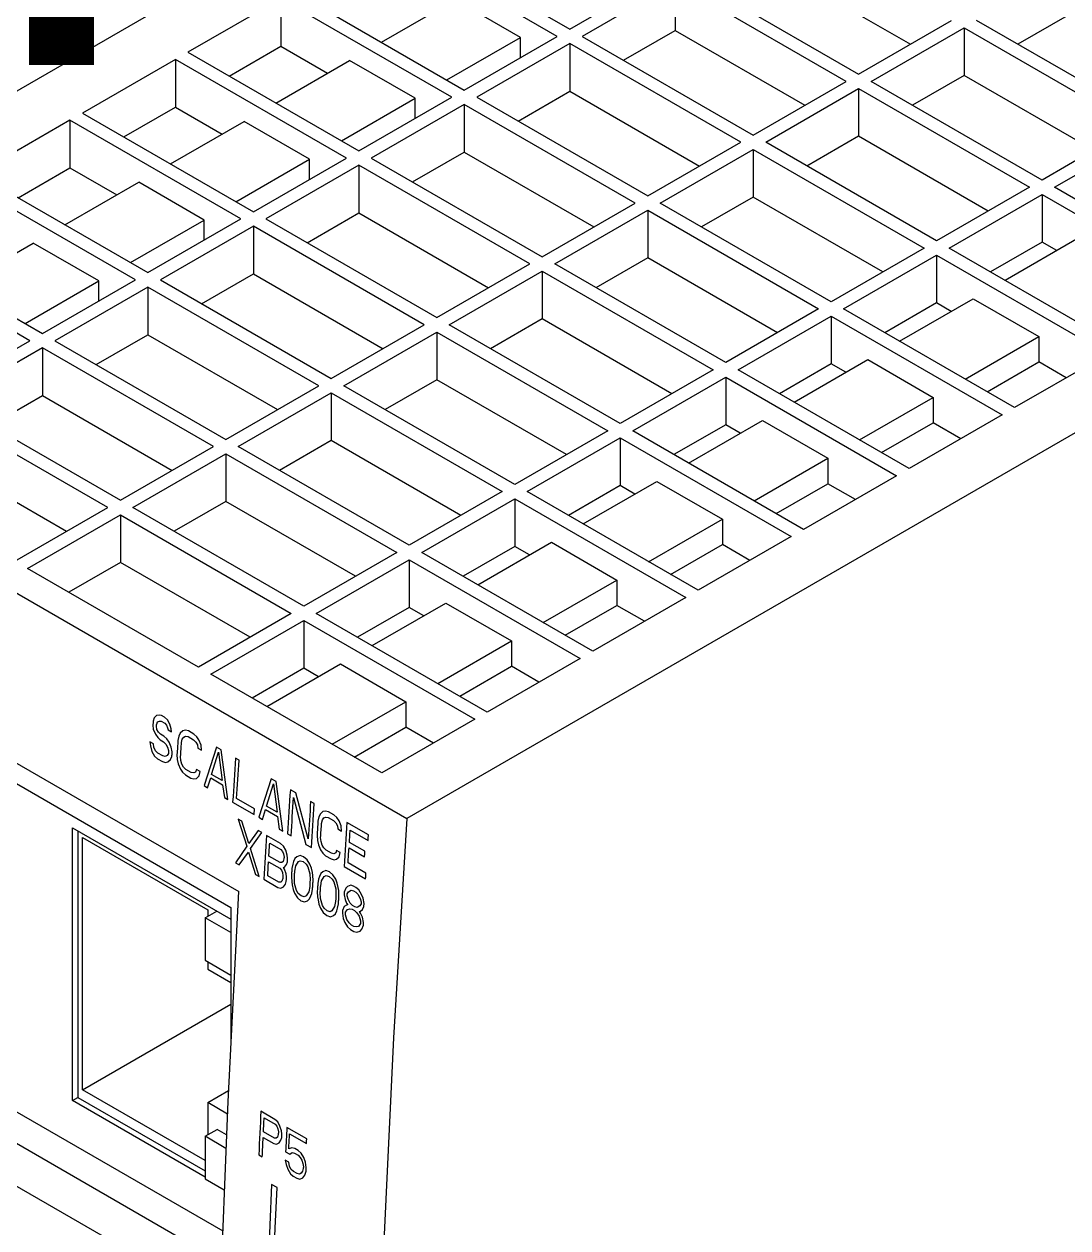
# Model space of a CAD drawing. Header units: inches. Extents: x 67248 to 85686, y -40174 to -31152.
# Drawn here: x 76846.9 to 76895.2, y -34024.9 to -33969.2 of the extents above; entities that cross this region are included whole.
import ezdxf

# ---------------------------------------------------------------- set-up
doc = ezdxf.new("R2010")
doc.units = ezdxf.units.IN
doc.header["$MEASUREMENT"] = 0
doc.layers.add('SI-TOPOLOGY-Ethernet', color=7, linetype='Continuous', lineweight=13, true_color=0x3cf000)

# ---------------------------------------------------------------- blocks, each defined once
blk = doc.blocks.new('SCALANCEXB008')
for p, q in [((-91.924, 65.326), (-56.569, 85.736)), ((-54.31, 77.113), (-60.9, 80.917)), ((-60.418, 81.195), (-53.829, 77.391)), ((-53.829, 77.391), (-50.244, 79.46)), ((-49.281, 79.46), (-42.692, 75.656)), ((-45.697, 79.692), (-40.698, 76.807)), ((-49.763, 79.182), (-53.347, 77.113)), ((-43.173, 75.378), (-49.763, 79.182)), ((-49.763, 79.182), (-49.763, 77.345)), ((-64.965, 78.57), (-68.55, 76.501)), ((-58.376, 74.766), (-64.965, 78.57)), ((-64.965, 78.57), (-64.965, 76.733)), ((-64.484, 78.848), (-57.894, 75.043)), ((-61.09, 76.888), (-58.248, 78.529)), ((-55.724, 77.072), (-58.248, 78.529)), ((-42.692, 75.656), (-39.107, 77.725)), ((-31.555, 73.921), (-38.145, 77.725)), ((-34.56, 77.957), (-36.553, 76.807)), ((-58.566, 75.431), (-55.724, 77.072)), ((-57.894, 75.043), (-54.31, 77.113)), ((-55.724, 76.296), (-55.724, 77.072)), ((-53.347, 77.113), (-46.757, 73.309)), ((-51.756, 76.194), (-49.763, 77.345)), ((-49.763, 77.345), (-44.764, 74.459)), ((-42.21, 75.378), (-38.626, 77.447)), ((-38.626, 77.447), (-32.036, 73.643)), ((-38.626, 77.447), (-38.626, 75.61)), ((-66.959, 75.582), (-64.965, 76.733)), ((-64.965, 76.733), (-63.162, 75.692)), ((-53.829, 76.835), (-57.413, 74.766)), ((-47.239, 73.031), (-53.829, 76.835)), ((-53.829, 76.835), (-53.829, 74.998)), ((-69.031, 76.223), (-72.616, 74.153)), ((-62.441, 72.418), (-69.031, 76.223)), ((-69.031, 76.223), (-69.031, 74.386)), ((-68.55, 76.501), (-61.96, 72.696)), ((-65.156, 74.541), (-62.314, 76.182)), ((-59.79, 74.725), (-62.314, 76.182)), ((-46.757, 73.309), (-43.173, 75.378)), ((-35.621, 71.574), (-42.21, 75.378)), ((-38.626, 75.61), (-40.619, 74.459)), ((-33.627, 72.724), (-38.626, 75.61)), ((-61.96, 72.696), (-58.376, 74.766)), ((-57.413, 74.766), (-50.823, 70.961)), ((-55.822, 73.847), (-53.829, 74.998)), ((-53.829, 74.998), (-48.83, 72.112)), ((-46.276, 73.031), (-42.692, 75.1)), ((-42.692, 75.1), (-36.102, 71.296)), ((-42.692, 75.1), (-42.692, 73.263)), ((-71.025, 73.235), (-69.031, 74.386)), ((-69.031, 74.386), (-67.228, 73.345)), ((-62.632, 73.084), (-59.79, 74.725)), ((-57.894, 74.488), (-61.479, 72.418)), ((-59.79, 73.949), (-59.79, 74.725)), ((-51.304, 70.684), (-57.894, 74.488)), ((-57.894, 74.488), (-57.894, 72.651)), ((-73.097, 73.876), (-76.682, 71.806)), ((-66.507, 70.071), (-73.097, 73.876)), ((-73.097, 73.876), (-73.097, 72.038)), ((-72.616, 74.153), (-66.026, 70.349)), ((-69.222, 72.194), (-66.38, 73.835)), ((-63.856, 72.378), (-66.38, 73.835)), ((-32.036, 73.643), (-35.621, 71.574)), ((-35.139, 71.296), (-31.555, 73.365)), ((-50.823, 70.961), (-47.239, 73.031)), ((-39.686, 69.226), (-46.276, 73.031)), ((-42.692, 73.263), (-44.685, 72.112)), ((-37.693, 70.377), (-42.692, 73.263)), ((-66.026, 70.349), (-62.441, 72.418)), ((-61.479, 72.418), (-54.889, 68.614)), ((-59.888, 71.5), (-57.894, 72.651)), ((-57.894, 72.651), (-52.896, 69.765)), ((-50.342, 70.684), (-46.757, 72.753)), ((-46.757, 72.753), (-40.168, 68.949)), ((-46.757, 72.753), (-46.757, 70.916)), ((-75.091, 70.888), (-73.097, 72.038)), ((-73.097, 72.038), (-71.294, 70.998)), ((-66.698, 70.737), (-63.856, 72.378)), ((-61.96, 72.141), (-65.545, 70.071)), ((-63.856, 71.602), (-63.856, 72.378)), ((-55.37, 68.336), (-61.96, 72.141)), ((-61.96, 72.141), (-61.96, 70.303)), ((-70.573, 67.724), (-77.163, 71.528)), ((-76.682, 71.806), (-70.092, 68.002)), ((-73.288, 69.847), (-70.446, 71.487)), ((-67.921, 70.03), (-70.446, 71.487)), ((-36.102, 71.296), (-39.686, 69.226)), ((-39.205, 68.949), (-35.621, 71.018)), ((-35.621, 71.018), (-29.031, 67.214)), ((-35.621, 71.018), (-35.621, 69.181)), ((-31.555, 69.226), (-35.139, 71.296)), ((-54.889, 68.614), (-51.304, 70.684)), ((-43.752, 66.879), (-50.342, 70.684)), ((-46.757, 70.916), (-48.751, 69.765)), ((-41.759, 68.03), (-46.757, 70.916)), ((-63.954, 69.153), (-61.96, 70.303)), ((-61.96, 70.303), (-56.962, 67.418)), ((-54.408, 68.336), (-50.823, 70.406)), ((-50.823, 70.406), (-44.233, 66.602)), ((-50.823, 70.406), (-50.823, 68.569)), ((-70.764, 68.39), (-67.921, 70.03)), ((-70.092, 68.002), (-66.507, 70.071)), ((-66.026, 69.794), (-69.611, 67.724)), ((-67.921, 69.255), (-67.921, 70.03)), ((-59.436, 65.989), (-66.026, 69.794)), ((-66.026, 69.794), (-66.026, 67.956)), ((-65.545, 70.071), (-58.955, 66.267)), ((-74.639, 65.377), (-81.229, 69.181)), ((-80.748, 69.459), (-74.158, 65.655)), ((-35.621, 69.181), (-37.614, 68.03)), ((-34.206, 69.344), (-37.048, 67.704)), ((-35.055, 68.854), (-35.621, 69.181)), ((-77.354, 67.5), (-74.511, 69.14)), ((-71.987, 67.683), (-74.511, 69.14)), ((-40.168, 68.949), (-43.752, 66.879)), ((-32.615, 65.144), (-39.205, 68.949)), ((-58.955, 66.267), (-55.37, 68.336)), ((-47.818, 64.532), (-54.408, 68.336)), ((-50.823, 68.569), (-52.817, 67.418)), ((-45.825, 65.683), (-50.823, 68.569)), ((-43.271, 66.602), (-39.686, 68.671)), ((-39.686, 68.671), (-33.096, 64.867)), ((-39.686, 68.671), (-39.686, 66.834)), ((-68.02, 66.806), (-66.026, 67.956)), ((-66.026, 67.956), (-61.027, 65.071)), ((-58.474, 65.989), (-54.889, 68.059)), ((-54.889, 68.059), (-48.299, 64.254)), ((-54.889, 68.059), (-54.889, 66.221)), ((-74.829, 66.042), (-71.987, 67.683)), ((-74.158, 65.655), (-70.573, 67.724)), ((-70.092, 67.446), (-73.677, 65.377)), ((-71.987, 66.908), (-71.987, 67.683)), ((-63.502, 63.642), (-70.092, 67.446)), ((-70.092, 67.446), (-70.092, 65.609)), ((-69.611, 67.724), (-63.021, 63.92)), ((-24.749, 67.367), (-60.104, 46.957)), ((-41.114, 65.356), (-38.272, 66.997)), ((-38.272, 66.997), (-35.748, 65.54)), ((-44.233, 66.602), (-47.818, 64.532)), ((-36.681, 62.797), (-43.271, 66.602)), ((-39.686, 66.834), (-41.68, 65.683)), ((-39.121, 66.507), (-39.686, 66.834)), ((-63.021, 63.92), (-59.436, 65.989)), ((-51.884, 62.185), (-58.474, 65.989)), ((-54.889, 66.221), (-56.883, 65.071)), ((-49.89, 63.336), (-54.889, 66.221)), ((-47.337, 64.254), (-43.752, 66.324)), ((-43.752, 66.324), (-37.162, 62.52)), ((-43.752, 66.324), (-43.752, 64.487)), ((-72.085, 64.458), (-70.092, 65.609)), ((-70.092, 65.609), (-65.093, 62.723)), ((-62.54, 63.642), (-58.955, 65.711)), ((-58.955, 65.711), (-52.365, 61.907)), ((-58.955, 65.711), (-58.955, 63.874)), ((-38.59, 63.899), (-35.748, 65.54)), ((-35.748, 65.54), (-35.748, 64.56)), ((-91.924, 65.326), (-60.104, 46.957)), ((-78.224, 63.308), (-74.639, 65.377)), ((-74.158, 65.099), (-77.743, 63.03)), ((-67.568, 61.295), (-74.158, 65.099)), ((-74.158, 65.099), (-74.158, 63.262)), ((-73.677, 65.377), (-67.087, 61.573)), ((-45.18, 63.009), (-42.338, 64.65)), ((-42.338, 64.65), (-39.814, 63.193)), ((-37.742, 63.409), (-35.748, 64.56)), ((-33.096, 64.867), (-36.681, 62.797)), ((-34.688, 63.948), (-35.748, 64.56)), ((-48.299, 64.254), (-51.884, 62.185)), ((-40.747, 60.45), (-47.337, 64.254)), ((-43.752, 64.487), (-45.746, 63.336)), ((-43.187, 64.16), (-43.752, 64.487)), ((-67.087, 61.573), (-63.502, 63.642)), ((-55.95, 59.838), (-62.54, 63.642)), ((-58.955, 63.874), (-60.948, 62.723)), ((-53.956, 60.989), (-58.955, 63.874)), ((-51.403, 61.907), (-47.818, 63.977)), ((-47.818, 63.977), (-41.228, 60.172)), ((-47.818, 63.977), (-47.818, 62.139)), ((-76.151, 62.111), (-74.158, 63.262)), ((-74.158, 63.262), (-69.159, 60.376)), ((-66.606, 61.295), (-63.021, 63.364)), ((-63.021, 63.364), (-56.431, 59.56)), ((-63.021, 63.364), (-63.021, 61.527)), ((-42.656, 61.552), (-39.814, 63.193)), ((-39.814, 63.193), (-39.814, 62.213)), ((-71.634, 58.948), (-78.224, 62.752)), ((-77.743, 63.03), (-71.153, 59.225)), ((-49.246, 60.662), (-46.404, 62.303)), ((-46.404, 62.303), (-43.88, 60.846)), ((-41.807, 61.062), (-39.814, 62.213)), ((-37.162, 62.52), (-40.747, 60.45)), ((-38.754, 61.601), (-39.814, 62.213)), ((-52.365, 61.907), (-55.95, 59.838)), ((-44.813, 58.103), (-51.403, 61.907)), ((-47.818, 62.139), (-49.812, 60.989)), ((-47.253, 61.813), (-47.818, 62.139)), ((-71.153, 59.225), (-67.568, 61.295)), ((-60.016, 57.491), (-66.606, 61.295)), ((-63.021, 61.527), (-65.014, 60.376)), ((-58.022, 58.641), (-63.021, 61.527)), ((-55.469, 59.56), (-51.884, 61.629)), ((-51.884, 61.629), (-45.294, 57.825)), ((-51.884, 61.629), (-51.884, 59.792)), ((-78.224, 60.915), (-73.225, 58.029)), ((-70.671, 58.948), (-67.087, 61.017)), ((-67.087, 61.017), (-60.497, 57.213)), ((-67.087, 61.017), (-67.087, 59.18)), ((-46.722, 59.205), (-43.88, 60.846)), ((-43.88, 60.846), (-43.88, 59.866)), ((-53.312, 58.315), (-50.47, 59.956)), ((-50.47, 59.956), (-47.946, 58.499)), ((-41.228, 60.172), (-44.813, 58.103)), ((-56.431, 59.56), (-60.016, 57.491)), ((-48.879, 55.756), (-55.469, 59.56)), ((-51.884, 59.792), (-53.877, 58.641)), ((-51.318, 59.466), (-51.884, 59.792)), ((-45.873, 58.715), (-43.88, 59.866)), ((-42.819, 59.254), (-43.88, 59.866)), ((-67.087, 59.18), (-69.08, 58.029)), ((-62.088, 56.294), (-67.087, 59.18)), ((-59.535, 57.213), (-55.95, 59.282)), ((-55.95, 59.282), (-49.36, 55.478)), ((-55.95, 59.282), (-55.95, 57.445)), ((-75.218, 56.878), (-71.634, 58.948)), ((-74.737, 56.601), (-71.153, 58.67)), ((-71.153, 58.67), (-64.563, 54.866)), ((-71.153, 58.67), (-71.153, 56.833)), ((-64.082, 55.143), (-70.671, 58.948)), ((-50.788, 56.858), (-47.946, 58.499)), ((-47.946, 58.499), (-47.946, 57.519)), ((-57.378, 55.968), (-54.536, 57.608)), ((-54.536, 57.608), (-52.012, 56.151)), ((-45.294, 57.825), (-48.879, 55.756)), ((-60.497, 57.213), (-64.082, 55.143)), ((-52.945, 53.409), (-59.535, 57.213)), ((-55.95, 57.445), (-57.943, 56.294)), ((-55.384, 57.119), (-55.95, 57.445)), ((-49.939, 56.368), (-47.946, 57.519)), ((-46.885, 56.907), (-47.946, 57.519)), ((-71.153, 56.833), (-73.146, 55.682)), ((-66.154, 53.947), (-71.153, 56.833)), ((-63.6, 54.866), (-60.016, 56.935)), ((-60.016, 56.935), (-53.426, 53.131)), ((-60.016, 56.935), (-60.016, 55.098)), ((-68.147, 52.796), (-74.737, 56.601)), ((-54.854, 54.511), (-52.012, 56.151)), ((-52.012, 56.151), (-52.012, 55.172)), ((-86.241, 55.49), (-66.583, 44.142)), ((-61.444, 53.621), (-58.601, 55.261)), ((-58.601, 55.261), (-56.077, 53.804)), ((-49.36, 55.478), (-52.945, 53.409)), ((-64.563, 54.866), (-68.147, 52.796)), ((-57.01, 51.061), (-63.6, 54.866)), ((-60.016, 55.098), (-62.009, 53.947)), ((-59.45, 54.771), (-60.016, 55.098)), ((-54.005, 54.021), (-52.012, 55.172)), ((-50.951, 54.559), (-52.012, 55.172)), ((-67.666, 52.519), (-64.082, 54.588)), ((-64.082, 54.588), (-57.492, 50.784)), ((-64.082, 54.588), (-64.082, 52.751)), ((-85.136, 54.058), (-66.892, 43.527)), ((-58.92, 52.163), (-56.077, 53.804)), ((-56.077, 53.804), (-56.077, 52.824)), ((-53.426, 53.131), (-57.01, 51.061)), ((-61.076, 48.714), (-67.666, 52.519)), ((-64.082, 52.751), (-66.075, 51.6)), ((-65.509, 51.273), (-62.667, 52.914)), ((-63.516, 52.424), (-64.082, 52.751)), ((-62.667, 52.914), (-60.143, 51.457)), ((-58.071, 51.674), (-56.077, 52.824)), ((-55.017, 52.212), (-56.077, 52.824)), ((-62.985, 49.816), (-60.143, 51.457)), ((-60.143, 51.457), (-60.143, 50.477)), ((-69.856, 50.834), (-69.889, 50.703)), ((-69.755, 50.925), (-69.856, 50.834)), ((-69.658, 50.945), (-69.755, 50.925)), ((-69.753, 50.587), (-69.723, 50.682)), ((-69.723, 50.682), (-69.649, 50.715)), ((-69.564, 50.928), (-69.658, 50.945)), ((-69.649, 50.715), (-69.578, 50.711)), ((-69.578, 50.711), (-69.44, 50.631)), ((-69.449, 50.861), (-69.564, 50.928)), ((-69.336, 50.759), (-69.449, 50.861)), ((-69.44, 50.631), (-69.373, 50.555)), ((-69.251, 50.597), (-69.336, 50.759)), ((-69.192, 50.413), (-69.251, 50.597)), ((-57.492, 50.784), (-61.076, 48.714)), ((-69.898, 50.558), (-69.884, 50.401)), ((-69.884, 50.401), (-69.802, 50.203)), ((-69.802, 50.203), (-69.714, 50.078)), ((-69.742, 50.393), (-69.758, 50.515)), ((-69.677, 50.281), (-69.742, 50.393)), ((-69.611, 50.205), (-69.677, 50.281)), ((-69.473, 50.126), (-69.611, 50.205)), ((-69.373, 50.555), (-69.332, 50.457)), ((-69.332, 50.457), (-69.314, 50.371)), ((-69.314, 50.371), (-69.176, 50.292)), ((-69.176, 50.292), (-69.192, 50.413)), ((-68.9, 50.132), (-68.935, 49.965)), ((-68.845, 50.25), (-68.9, 50.132)), ((-68.744, 50.342), (-68.845, 50.25)), ((-68.647, 50.361), (-68.744, 50.342)), ((-68.712, 50.098), (-68.638, 50.131)), ((-68.53, 50.331), (-68.647, 50.361)), ((-68.638, 50.131), (-68.544, 50.114)), ((-68.323, 50.211), (-68.53, 50.331)), ((-68.21, 50.109), (-68.323, 50.211)), ((-62.137, 49.326), (-60.143, 50.477)), ((-59.083, 49.865), (-60.143, 50.477)), ((-70.011, 49.912), (-69.997, 49.755)), ((-69.873, 49.833), (-70.011, 49.912)), ((-69.997, 49.755), (-69.94, 49.535)), ((-69.857, 49.711), (-69.873, 49.833)), ((-69.795, 49.563), (-69.857, 49.711)), ((-69.714, 50.078), (-69.625, 49.989)), ((-69.625, 49.989), (-69.487, 49.909)), ((-69.487, 49.909), (-69.397, 49.82)), ((-69.36, 50.023), (-69.473, 50.126)), ((-69.397, 49.82), (-69.333, 49.708)), ((-69.273, 49.898), (-69.36, 50.023)), ((-69.333, 49.708), (-69.294, 49.573)), ((-69.191, 49.701), (-69.273, 49.898)), ((-69.154, 49.53), (-69.191, 49.701)), ((-68.797, 49.885), (-68.765, 50.017)), ((-68.765, 50.017), (-68.712, 50.098)), ((-68.544, 50.114), (-68.337, 49.994)), ((-68.337, 49.994), (-68.247, 49.905)), ((-68.247, 49.905), (-68.183, 49.793)), ((-68.123, 49.983), (-68.21, 50.109)), ((-68.183, 49.793), (-68.167, 49.672)), ((-68.167, 49.672), (-68.029, 49.592)), ((-68.041, 49.786), (-68.123, 49.983)), ((-68.029, 49.592), (-68.041, 49.786)), ((-67.449, 49.707), (-67.927, 48.223)), ((-67.266, 49.601), (-67.449, 49.707)), ((-69.94, 49.535), (-69.832, 49.36)), ((-69.832, 49.36), (-69.719, 49.258)), ((-69.705, 49.474), (-69.795, 49.563)), ((-69.719, 49.258), (-69.535, 49.152)), ((-69.522, 49.368), (-69.705, 49.474)), ((-69.427, 49.351), (-69.522, 49.368)), ((-69.354, 49.383), (-69.427, 49.351)), ((-69.301, 49.465), (-69.354, 49.383)), ((-69.322, 49.14), (-69.221, 49.232)), ((-69.221, 49.232), (-69.165, 49.349)), ((-68.97, 49.424), (-68.959, 49.23)), ((-68.959, 49.23), (-68.922, 49.059)), ((-68.818, 49.187), (-68.832, 49.344)), ((-67.637, 48.654), (-67.367, 49.51)), ((-67.367, 49.51), (-67.223, 48.415)), ((-67.007, 47.692), (-67.266, 49.601)), ((-66.576, 49.203), (-66.714, 49.283)), ((-69.535, 49.152), (-69.418, 49.121)), ((-69.418, 49.121), (-69.322, 49.14)), ((-68.922, 49.059), (-68.839, 48.862)), ((-68.839, 48.862), (-68.752, 48.737)), ((-68.779, 49.052), (-68.818, 49.187)), ((-68.715, 48.94), (-68.779, 49.052)), ((-68.625, 48.851), (-68.715, 48.94)), ((-68.419, 48.731), (-68.625, 48.851)), ((-68.251, 48.747), (-68.324, 48.714)), ((-68.221, 48.842), (-68.251, 48.747)), ((-68.083, 48.762), (-68.221, 48.842)), ((-68.118, 48.595), (-68.083, 48.762)), ((-68.752, 48.737), (-68.639, 48.634)), ((-68.639, 48.634), (-68.432, 48.515)), ((-68.432, 48.515), (-68.315, 48.485)), ((-68.324, 48.714), (-68.419, 48.731)), ((-68.315, 48.485), (-68.219, 48.504)), ((-68.219, 48.504), (-68.118, 48.595)), ((-67.789, 48.143), (-67.669, 48.523)), ((-67.669, 48.523), (-67.21, 48.258)), ((-67.223, 48.415), (-67.637, 48.654)), ((-65.335, 48.487), (-65.812, 47.002)), ((-65.523, 47.434), (-65.253, 48.289)), ((-65.151, 48.38), (-65.335, 48.487)), ((-65.253, 48.289), (-65.109, 47.195)), ((-64.893, 46.472), (-65.151, 48.38)), ((-67.927, 48.223), (-67.789, 48.143)), ((-67.21, 48.258), (-67.145, 47.772)), ((-64.393, 47.943), (-64.6, 48.062)), ((-63.912, 46.167), (-64.393, 47.943)), ((-67.145, 47.772), (-67.007, 47.692)), ((-66.824, 47.586), (-65.996, 47.109)), ((-65.983, 47.325), (-66.672, 47.723)), ((-65.109, 47.195), (-65.523, 47.434)), ((-64.476, 47.766), (-63.997, 45.954)), ((-63.681, 47.531), (-63.818, 47.611)), ((-66.608, 46.935), (-66.274, 45.884)), ((-66.472, 46.856), (-66.608, 46.935)), ((-65.812, 47.002), (-65.675, 46.923)), ((-65.675, 46.923), (-65.555, 47.303)), ((-65.555, 47.303), (-65.095, 47.037)), ((-65.095, 47.037), (-65.031, 46.551)), ((-63.5, 47.015), (-63.535, 46.847)), ((-63.444, 47.133), (-63.5, 47.015)), ((-63.343, 47.224), (-63.444, 47.133)), ((-63.397, 46.768), (-63.364, 46.899)), ((-63.364, 46.899), (-63.311, 46.981)), ((-63.246, 47.243), (-63.343, 47.224)), ((-63.311, 46.981), (-63.238, 47.013)), ((-63.129, 47.213), (-63.246, 47.243)), ((-63.238, 47.013), (-63.143, 46.996)), ((-63.143, 46.996), (-62.936, 46.877)), ((-62.922, 47.094), (-63.129, 47.213)), ((-62.81, 46.991), (-62.922, 47.094)), ((-62.722, 46.866), (-62.81, 46.991)), ((-73.002, 46.596), (-66.892, 43.069)), ((-73.002, 36.079), (-73.002, 46.596)), ((-72.79, 46.474), (-72.79, 36.201)), ((-66.197, 45.988), (-66.472, 46.856)), ((-65.837, 46.49), (-66.197, 45.988)), ((-65.701, 46.411), (-65.837, 46.49)), ((-65.031, 46.551), (-64.893, 46.472)), ((-62.936, 46.877), (-62.847, 46.788)), ((-62.847, 46.788), (-62.783, 46.676)), ((-62.783, 46.676), (-62.767, 46.554)), ((-62.767, 46.554), (-62.629, 46.474)), ((-62.64, 46.668), (-62.722, 46.866)), ((-62.629, 46.474), (-62.64, 46.668)), ((-61.589, 46.324), (-62.417, 46.802)), ((-62.293, 46.505), (-61.604, 46.107)), ((-72.616, 46.222), (-67.787, 43.434)), ((-72.616, 36.497), (-72.616, 46.222)), ((-66.138, 45.805), (-65.701, 46.411)), ((-64.975, 45.992), (-65.519, 46.306)), ((-65.397, 46.011), (-64.965, 45.763)), ((-64.863, 45.89), (-64.975, 45.992)), ((-64.709, 46.366), (-64.571, 46.286)), ((-63.997, 45.954), (-63.79, 45.835)), ((-63.57, 46.306), (-63.558, 46.112)), ((-63.558, 46.112), (-63.521, 45.942)), ((-63.418, 46.069), (-63.432, 46.226)), ((-63.379, 45.934), (-63.418, 46.069)), ((-61.726, 45.691), (-62.324, 46.036)), ((-66.274, 45.884), (-66.712, 45.242)), ((-66.575, 45.164), (-66.217, 45.664)), ((-66.217, 45.664), (-65.94, 44.797)), ((-65.804, 44.718), (-66.138, 45.805)), ((-64.997, 45.258), (-65.428, 45.507)), ((-64.965, 45.763), (-64.9, 45.687)), ((-64.9, 45.687), (-64.859, 45.589)), ((-64.779, 45.73), (-64.863, 45.89)), ((-64.859, 45.589), (-64.843, 45.468)), ((-64.72, 45.547), (-64.779, 45.73)), ((-64.704, 45.425), (-64.72, 45.547)), ((-64.228, 45.524), (-64.348, 45.481)), ((-64.09, 45.481), (-64.228, 45.524)), ((-63.521, 45.942), (-63.439, 45.744)), ((-63.439, 45.744), (-63.351, 45.619)), ((-63.314, 45.822), (-63.379, 45.934)), ((-63.351, 45.619), (-63.239, 45.517)), ((-63.225, 45.733), (-63.314, 45.822)), ((-63.239, 45.517), (-63.032, 45.397)), ((-63.018, 45.614), (-63.225, 45.733)), ((-62.924, 45.597), (-63.018, 45.614)), ((-62.85, 45.629), (-62.924, 45.597)), ((-62.82, 45.724), (-62.85, 45.629)), ((-62.682, 45.644), (-62.82, 45.724)), ((-62.717, 45.477), (-62.682, 45.644)), ((-62.338, 45.819), (-61.74, 45.475)), ((-66.712, 45.242), (-66.575, 45.164)), ((-65.441, 45.291), (-65.01, 45.042)), ((-65.01, 45.042), (-64.944, 44.967)), ((-64.926, 45.255), (-64.997, 45.258)), ((-64.877, 45.301), (-64.926, 45.255)), ((-64.847, 45.396), (-64.877, 45.301)), ((-64.867, 45.072), (-64.82, 45.081)), ((-64.824, 45.009), (-64.867, 45.072)), ((-64.82, 45.081), (-64.743, 45.186)), ((-64.743, 45.186), (-64.713, 45.281)), ((-64.507, 45.199), (-64.541, 45.032)), ((-64.478, 45.294), (-64.507, 45.199)), ((-64.423, 45.412), (-64.478, 45.294)), ((-64.429, 44.931), (-64.393, 45.134)), ((-64.348, 45.481), (-64.423, 45.412)), ((-64.393, 45.134), (-64.289, 45.298)), ((-64.289, 45.298), (-64.217, 45.33)), ((-64.217, 45.33), (-64.101, 45.301)), ((-64.101, 45.301), (-63.99, 45.2)), ((-63.956, 45.367), (-64.09, 45.481)), ((-63.99, 45.2), (-63.926, 45.088)), ((-63.849, 45.193), (-63.956, 45.367)), ((-63.926, 45.088), (-63.849, 44.82)), ((-63.788, 45.046), (-63.849, 45.193)), ((-63.752, 44.875), (-63.788, 45.046)), ((-63.032, 45.397), (-62.915, 45.367)), ((-62.915, 45.367), (-62.818, 45.386)), ((-62.818, 45.386), (-62.717, 45.477)), ((-62.526, 45.105), (-61.699, 44.628)), ((-61.685, 44.844), (-62.375, 45.242)), ((-65.94, 44.797), (-65.804, 44.718)), ((-65.623, 44.613), (-65.078, 44.299)), ((-65.043, 44.502), (-65.474, 44.751)), ((-64.944, 44.967), (-64.903, 44.869)), ((-64.893, 44.639), (-64.923, 44.545)), ((-64.903, 44.869), (-64.887, 44.747)), ((-64.765, 44.826), (-64.824, 45.009)), ((-64.749, 44.705), (-64.765, 44.826)), ((-64.56, 44.708), (-64.549, 44.515)), ((-64.435, 44.45), (-64.445, 44.679)), ((-63.849, 44.82), (-63.84, 44.59)), ((-63.736, 44.754), (-63.752, 44.875)), ((-63.724, 44.561), (-63.736, 44.754)), ((-63.509, 44.623), (-63.542, 44.456)), ((-63.479, 44.718), (-63.509, 44.623)), ((-63.425, 44.836), (-63.479, 44.718)), ((-63.35, 44.905), (-63.425, 44.836)), ((-63.395, 44.558), (-63.291, 44.721)), ((-63.23, 44.948), (-63.35, 44.905)), ((-63.291, 44.721), (-63.219, 44.754)), ((-63.092, 44.905), (-63.23, 44.948)), ((-63.219, 44.754), (-63.103, 44.725)), ((-63.103, 44.725), (-62.992, 44.623)), ((-62.958, 44.79), (-63.092, 44.905)), ((-62.992, 44.623), (-62.928, 44.512)), ((-62.851, 44.617), (-62.958, 44.79)), ((-62.79, 44.469), (-62.851, 44.617)), ((-65.078, 44.299), (-64.963, 44.27)), ((-64.972, 44.499), (-65.043, 44.502)), ((-64.923, 44.545), (-64.972, 44.499)), ((-64.963, 44.27), (-64.865, 44.325)), ((-64.865, 44.325), (-64.789, 44.43)), ((-64.789, 44.43), (-64.759, 44.525)), ((-64.549, 44.515), (-64.533, 44.394)), ((-64.533, 44.394), (-64.496, 44.224)), ((-64.496, 44.224), (-64.434, 44.076)), ((-64.358, 44.181), (-64.435, 44.45)), ((-64.294, 44.07), (-64.358, 44.181)), ((-63.891, 44.135), (-63.995, 43.972)), ((-63.855, 44.338), (-63.891, 44.135)), ((-63.777, 44.07), (-63.744, 44.237)), ((-63.562, 44.132), (-63.551, 43.939)), ((-63.437, 43.873), (-63.447, 44.102)), ((-63.431, 44.355), (-63.395, 44.558)), ((-62.928, 44.512), (-62.851, 44.243)), ((-62.851, 44.243), (-62.841, 44.014)), ((-62.753, 44.299), (-62.79, 44.469)), ((-62.737, 44.178), (-62.753, 44.299)), ((-62.726, 43.985), (-62.737, 44.178)), ((-62.521, 44.115), (-62.527, 44.008)), ((-62.466, 44.269), (-62.521, 44.115)), ((-62.392, 44.338), (-62.466, 44.269)), ((-62.409, 44.051), (-62.358, 44.133)), ((-62.274, 44.381), (-62.392, 44.338)), ((-62.358, 44.133), (-62.262, 44.188)), ((-62.16, 44.352), (-62.274, 44.381)), ((-62.262, 44.188), (-62.171, 44.173)), ((-62.171, 44.173), (-62.081, 44.121)), ((-62.071, 44.3), (-62.16, 44.352)), ((-62.081, 44.121), (-61.994, 44.033)), ((-61.961, 44.2), (-62.071, 44.3)), ((-61.855, 44.027), (-61.961, 44.2)), ((-64.434, 44.076), (-64.327, 43.903)), ((-64.327, 43.903), (-64.193, 43.788)), ((-64.183, 43.968), (-64.294, 44.07)), ((-64.193, 43.788), (-64.055, 43.746)), ((-64.067, 43.939), (-64.183, 43.968)), ((-63.995, 43.972), (-64.067, 43.939)), ((-64.055, 43.746), (-63.935, 43.788)), ((-63.935, 43.788), (-63.861, 43.857)), ((-63.861, 43.857), (-63.807, 43.975)), ((-63.807, 43.975), (-63.777, 44.07)), ((-63.551, 43.939), (-63.534, 43.818)), ((-63.534, 43.818), (-63.498, 43.647)), ((-63.498, 43.647), (-63.436, 43.5)), ((-63.359, 43.605), (-63.437, 43.873)), ((-62.857, 43.762), (-62.893, 43.559)), ((-62.779, 43.493), (-62.746, 43.66)), ((-62.527, 44.008), (-62.491, 43.838)), ((-62.491, 43.838), (-62.43, 43.692)), ((-62.43, 43.692), (-62.388, 43.63)), ((-62.413, 43.979), (-62.409, 44.051)), ((-62.375, 43.846), (-62.413, 43.979)), ((-62.292, 43.686), (-62.375, 43.846)), ((-62.204, 43.599), (-62.292, 43.686)), ((-61.994, 44.033), (-61.91, 43.874)), ((-61.876, 43.669), (-61.927, 43.587)), ((-61.91, 43.874), (-61.872, 43.741)), ((-61.872, 43.741), (-61.876, 43.669)), ((-61.794, 43.881), (-61.855, 44.027)), ((-61.76, 43.676), (-61.794, 43.881)), ((-61.766, 43.568), (-61.76, 43.676)), ((-67.886, 43.128), (-67.44, 43.386)), ((-67.787, 43.434), (-67.787, 43.185)), ((-66.892, 43.527), (-66.892, 38.366)), ((-63.436, 43.5), (-63.329, 43.327)), ((-63.296, 43.494), (-63.359, 43.605)), ((-63.329, 43.327), (-63.195, 43.212)), ((-63.184, 43.392), (-63.296, 43.494)), ((-63.195, 43.212), (-63.057, 43.17)), ((-63.069, 43.363), (-63.184, 43.392)), ((-62.996, 43.395), (-63.069, 43.363)), ((-63.057, 43.17), (-62.937, 43.212)), ((-62.893, 43.559), (-62.996, 43.395)), ((-62.937, 43.212), (-62.863, 43.281)), ((-62.863, 43.281), (-62.808, 43.399)), ((-62.808, 43.399), (-62.779, 43.493)), ((-62.586, 43.411), (-62.592, 43.303)), ((-62.592, 43.303), (-62.558, 43.098)), ((-62.53, 43.564), (-62.586, 43.411)), ((-62.434, 43.62), (-62.53, 43.564)), ((-62.48, 43.239), (-62.474, 43.346)), ((-62.421, 43.056), (-62.48, 43.239)), ((-62.474, 43.346), (-62.398, 43.451)), ((-62.388, 43.63), (-62.434, 43.62)), ((-62.398, 43.451), (-62.304, 43.471)), ((-62.304, 43.471), (-62.213, 43.455)), ((-62.213, 43.455), (-62.123, 43.403)), ((-62.115, 43.547), (-62.204, 43.599)), ((-62.123, 43.403), (-62.036, 43.316)), ((-62.023, 43.531), (-62.115, 43.547)), ((-62.036, 43.316), (-61.95, 43.192)), ((-61.927, 43.587), (-62.023, 43.531)), ((-61.95, 43.192), (-61.891, 43.01)), ((-61.94, 43.372), (-61.893, 43.382)), ((-61.897, 43.31), (-61.94, 43.372)), ((-61.814, 43.151), (-61.897, 43.31)), ((-61.893, 43.382), (-61.819, 43.451)), ((-61.819, 43.451), (-61.766, 43.568)), ((-67.886, 43.128), (-67.886, 41.495)), ((-66.892, 42.555), (-67.886, 43.128)), ((-62.558, 43.098), (-62.497, 42.952)), ((-62.497, 42.952), (-62.391, 42.779)), ((-62.336, 42.933), (-62.421, 43.056)), ((-62.391, 42.779), (-62.281, 42.679)), ((-62.248, 42.845), (-62.336, 42.933)), ((-62.159, 42.794), (-62.248, 42.845)), ((-62.067, 42.778), (-62.159, 42.794)), ((-61.973, 42.798), (-62.067, 42.778)), ((-61.898, 42.902), (-61.973, 42.798)), ((-61.891, 43.01), (-61.898, 42.902)), ((-61.841, 42.684), (-61.786, 42.838)), ((-61.779, 42.945), (-61.814, 43.151)), ((-61.786, 42.838), (-61.779, 42.945)), ((-62.281, 42.679), (-62.147, 42.601)), ((-62.147, 42.601), (-62.033, 42.573)), ((-62.033, 42.573), (-61.915, 42.616)), ((-61.915, 42.616), (-61.841, 42.684)), ((-67.886, 41.495), (-66.892, 40.922)), ((-67.787, 41.438), (-67.787, 41.144)), ((-67.787, 41.144), (-66.892, 40.628)), ((-84.075, 40.789), (-67.207, 31.052)), ((-67.251, 29.852), (-85.136, 40.177)), ((-72.616, 36.497), (-66.892, 39.802)), ((-85.136, 38.544), (-67.305, 28.251)), ((-67.886, 33.767), (-72.616, 36.497)), ((-67.787, 36), (-66.982, 36.464)), ((-73.002, 36.079), (-72.79, 36.201)), ((-67.886, 33.126), (-73.002, 36.079)), ((-72.79, 36.201), (-67.886, 33.371)), ((-67.787, 36), (-67.787, 34.759)), ((-67.023, 35.559), (-67.787, 36)), ((-65.198, 35.357), (-65.736, 35.668)), ((-65.61, 35.412), (-65.185, 35.166)), ((-65.088, 35.257), (-65.198, 35.357)), ((-67.886, 34.702), (-67.426, 34.967)), ((-67.059, 34.755), (-67.426, 34.967)), ((-65.211, 34.63), (-65.636, 34.876)), ((-65.185, 35.166), (-65.119, 35.091)), ((-65.119, 35.091), (-65.078, 34.994)), ((-65.004, 35.098), (-65.088, 35.257)), ((-65.078, 34.994), (-65.061, 34.874)), ((-64.944, 34.917), (-65.004, 35.098)), ((-64.926, 34.797), (-64.944, 34.917)), ((-63.97, 34.599), (-64.731, 35.039)), ((-67.886, 34.702), (-67.886, 33.069)), ((-67.081, 34.237), (-67.886, 34.702)), ((-65.646, 34.662), (-65.243, 34.429)), ((-65.243, 34.429), (-65.13, 34.4)), ((-65.142, 34.627), (-65.211, 34.63)), ((-65.094, 34.673), (-65.142, 34.627)), ((-65.13, 34.4), (-65.035, 34.456)), ((-65.066, 34.767), (-65.094, 34.673)), ((-65.035, 34.456), (-64.961, 34.56)), ((-64.961, 34.56), (-64.933, 34.654)), ((-64.629, 34.795), (-63.98, 34.42)), ((-65.816, 33.99), (-65.682, 33.913)), ((-64.782, 34.107), (-64.626, 34.017)), ((-64.543, 34.264), (-64.661, 34.222)), ((-64.626, 34.017), (-64.53, 34.072)), ((-64.429, 34.236), (-64.543, 34.264)), ((-64.53, 34.072), (-64.439, 34.057)), ((-64.439, 34.057), (-64.304, 33.979)), ((-64.295, 34.158), (-64.429, 34.236)), ((-64.304, 33.979), (-64.217, 33.891)), ((-64.185, 34.058), (-64.295, 34.158)), ((-64.217, 33.891), (-64.153, 33.781)), ((-64.078, 33.886), (-64.185, 34.058)), ((-64.019, 33.703), (-64.078, 33.886)), ((-64.665, 33.707), (-64.8, 33.785)), ((-64.8, 33.785), (-64.763, 33.616)), ((-64.763, 33.616), (-64.703, 33.434)), ((-64.703, 33.434), (-64.597, 33.262)), ((-64.628, 33.538), (-64.665, 33.707)), ((-64.565, 33.428), (-64.628, 33.538)), ((-64.477, 33.34), (-64.565, 33.428)), ((-64.153, 33.781), (-64.115, 33.648)), ((-64.102, 33.456), (-64.13, 33.361)), ((-64.115, 33.648), (-64.098, 33.527)), ((-63.984, 33.498), (-64.019, 33.703)), ((-67.886, 33.069), (-67.146, 32.642)), ((-64.597, 33.262), (-64.487, 33.161)), ((-64.487, 33.161), (-64.353, 33.084)), ((-64.343, 33.263), (-64.477, 33.34)), ((-64.353, 33.084), (-64.239, 33.055)), ((-64.252, 33.247), (-64.343, 33.263)), ((-64.181, 33.28), (-64.252, 33.247)), ((-64.239, 33.055), (-64.121, 33.098)), ((-64.13, 33.361), (-64.181, 33.28)), ((-64.121, 33.098), (-64.046, 33.202)), ((-64.046, 33.202), (-63.992, 33.355)), ((-65.112, 32.724), (-65.324, 32.847))]:
    blk.add_line(p, q)
at = {"flags": 128}
for points in [[(-69.889, 50.703), (-69.89, 50.685), (-69.891, 50.667), (-69.892, 50.649), (-69.893, 50.631), (-69.894, 50.613), (-69.896, 50.594), (-69.897, 50.576), (-69.898, 50.558)], [(-69.758, 50.515), (-69.757, 50.524), (-69.757, 50.533), (-69.756, 50.542), (-69.755, 50.551), (-69.755, 50.56), (-69.754, 50.569), (-69.754, 50.578), (-69.753, 50.587)], [(-68.935, 49.965), (-68.939, 49.897), (-68.944, 49.83), (-68.948, 49.762), (-68.953, 49.694), (-68.957, 49.627), (-68.961, 49.559), (-68.966, 49.491), (-68.97, 49.424)], [(-68.832, 49.344), (-68.828, 49.412), (-68.823, 49.479), (-68.819, 49.547), (-68.815, 49.615), (-68.81, 49.682), (-68.806, 49.75), (-68.802, 49.818), (-68.797, 49.885)], [(-69.294, 49.573), (-69.295, 49.56), (-69.296, 49.546), (-69.297, 49.533), (-69.298, 49.519), (-69.298, 49.506), (-69.299, 49.492), (-69.3, 49.479), (-69.301, 49.465)], [(-69.165, 49.349), (-69.164, 49.372), (-69.163, 49.395), (-69.161, 49.417), (-69.16, 49.44), (-69.158, 49.462), (-69.157, 49.485), (-69.155, 49.507), (-69.154, 49.53)], [(-66.714, 49.283), (-66.728, 49.07), (-66.742, 48.858), (-66.756, 48.646), (-66.769, 48.434), (-66.783, 48.222), (-66.797, 48.01), (-66.81, 47.798), (-66.824, 47.586)], [(-66.672, 47.723), (-66.66, 47.908), (-66.648, 48.093), (-66.636, 48.278), (-66.625, 48.463), (-66.613, 48.648), (-66.6, 48.833), (-66.588, 49.018), (-66.576, 49.203)], [(-64.6, 48.062), (-64.614, 47.85), (-64.628, 47.638), (-64.641, 47.426), (-64.655, 47.214), (-64.669, 47.002), (-64.682, 46.79), (-64.696, 46.578), (-64.709, 46.366)], [(-64.571, 46.286), (-64.56, 46.471), (-64.548, 46.656), (-64.536, 46.841), (-64.524, 47.026), (-64.512, 47.211), (-64.5, 47.396), (-64.488, 47.581), (-64.476, 47.766)], [(-63.818, 47.611), (-63.83, 47.43), (-63.842, 47.25), (-63.854, 47.069), (-63.866, 46.889), (-63.877, 46.708), (-63.889, 46.528), (-63.9, 46.347), (-63.912, 46.167)], [(-63.79, 45.835), (-63.777, 46.047), (-63.763, 46.259), (-63.75, 46.471), (-63.736, 46.683), (-63.722, 46.895), (-63.708, 47.107), (-63.695, 47.319), (-63.681, 47.531)], [(-65.996, 47.109), (-65.995, 47.136), (-65.993, 47.163), (-65.991, 47.19), (-65.989, 47.217), (-65.988, 47.244), (-65.986, 47.271), (-65.984, 47.298), (-65.983, 47.325)], [(-60.104, 46.957), (-60.622, 38.505), (-61.025, 30.111), (-61.313, 21.778), (-61.486, 13.506), (-61.544, 5.299), (-61.486, -2.842), (-61.313, -10.914), (-61.025, -18.916), (-60.622, -26.844), (-60.104, -34.697)], [(-63.535, 46.847), (-63.539, 46.78), (-63.543, 46.712), (-63.548, 46.644), (-63.552, 46.577), (-63.556, 46.509), (-63.561, 46.441), (-63.565, 46.374), (-63.57, 46.306)], [(-63.432, 46.226), (-63.427, 46.294), (-63.423, 46.362), (-63.419, 46.429), (-63.414, 46.497), (-63.41, 46.565), (-63.405, 46.632), (-63.401, 46.7), (-63.397, 46.768)], [(-62.417, 46.802), (-62.431, 46.59), (-62.444, 46.377), (-62.458, 46.165), (-62.472, 45.953), (-62.486, 45.741), (-62.499, 45.529), (-62.513, 45.317), (-62.526, 45.105)], [(-62.324, 46.036), (-62.32, 46.095), (-62.316, 46.153), (-62.312, 46.212), (-62.308, 46.271), (-62.304, 46.329), (-62.301, 46.388), (-62.297, 46.447), (-62.293, 46.505)], [(-65.519, 46.306), (-65.532, 46.095), (-65.545, 45.883), (-65.559, 45.671), (-65.571, 45.46), (-65.584, 45.248), (-65.597, 45.036), (-65.61, 44.825), (-65.623, 44.613)], [(-65.428, 45.507), (-65.424, 45.57), (-65.42, 45.633), (-65.416, 45.696), (-65.412, 45.759), (-65.408, 45.822), (-65.404, 45.885), (-65.4, 45.948), (-65.397, 46.011)], [(-61.604, 46.107), (-61.602, 46.134), (-61.6, 46.162), (-61.598, 46.189), (-61.596, 46.216), (-61.595, 46.243), (-61.593, 46.27), (-61.591, 46.297), (-61.589, 46.324)], [(-62.375, 45.242), (-62.37, 45.314), (-62.365, 45.386), (-62.361, 45.459), (-62.356, 45.531), (-62.352, 45.603), (-62.347, 45.675), (-62.342, 45.747), (-62.338, 45.819)], [(-61.74, 45.475), (-61.738, 45.502), (-61.737, 45.529), (-61.735, 45.556), (-61.733, 45.583), (-61.731, 45.61), (-61.73, 45.637), (-61.728, 45.664), (-61.726, 45.691)], [(-65.474, 44.751), (-65.47, 44.818), (-65.465, 44.886), (-65.461, 44.953), (-65.457, 45.021), (-65.453, 45.088), (-65.449, 45.156), (-65.445, 45.223), (-65.441, 45.291)], [(-64.843, 45.468), (-64.843, 45.459), (-64.844, 45.45), (-64.844, 45.441), (-64.845, 45.432), (-64.846, 45.423), (-64.846, 45.414), (-64.847, 45.405), (-64.847, 45.396)], [(-64.713, 45.281), (-64.712, 45.299), (-64.711, 45.317), (-64.71, 45.335), (-64.709, 45.353), (-64.708, 45.371), (-64.707, 45.389), (-64.706, 45.407), (-64.704, 45.425)], [(-64.541, 45.032), (-64.543, 44.992), (-64.546, 44.951), (-64.548, 44.911), (-64.551, 44.87), (-64.553, 44.83), (-64.556, 44.789), (-64.558, 44.749), (-64.56, 44.708)], [(-64.887, 44.747), (-64.888, 44.734), (-64.888, 44.72), (-64.889, 44.707), (-64.89, 44.693), (-64.891, 44.68), (-64.892, 44.666), (-64.893, 44.653), (-64.893, 44.639)], [(-64.759, 44.525), (-64.758, 44.547), (-64.757, 44.57), (-64.755, 44.592), (-64.754, 44.615), (-64.753, 44.637), (-64.751, 44.66), (-64.75, 44.682), (-64.749, 44.705)], [(-64.445, 44.679), (-64.443, 44.71), (-64.441, 44.742), (-64.439, 44.773), (-64.437, 44.805), (-64.435, 44.836), (-64.433, 44.868), (-64.431, 44.899), (-64.429, 44.931)], [(-63.84, 44.59), (-63.842, 44.559), (-63.843, 44.527), (-63.845, 44.496), (-63.847, 44.464), (-63.849, 44.433), (-63.851, 44.401), (-63.853, 44.37), (-63.855, 44.338)], [(-63.744, 44.237), (-63.741, 44.277), (-63.739, 44.318), (-63.736, 44.358), (-63.734, 44.399), (-63.731, 44.439), (-63.729, 44.48), (-63.726, 44.52), (-63.724, 44.561)], [(-61.699, 44.628), (-61.697, 44.655), (-61.695, 44.682), (-61.694, 44.709), (-61.692, 44.736), (-61.69, 44.763), (-61.689, 44.79), (-61.687, 44.817), (-61.685, 44.844)], [(-66.939, -18.988), (-67.268, -11.317), (-67.491, -3.579), (-67.607, 4.224), (-67.616, 12.09), (-67.518, 20.016), (-67.313, 28.002), (-67.002, 36.044), (-66.583, 44.142)], [(-63.542, 44.456), (-63.545, 44.416), (-63.547, 44.375), (-63.55, 44.334), (-63.552, 44.294), (-63.555, 44.253), (-63.557, 44.213), (-63.56, 44.172), (-63.562, 44.132)], [(-63.447, 44.102), (-63.445, 44.134), (-63.443, 44.165), (-63.441, 44.197), (-63.439, 44.228), (-63.437, 44.26), (-63.435, 44.292), (-63.433, 44.323), (-63.431, 44.355)], [(-62.841, 44.014), (-62.843, 43.983), (-62.845, 43.951), (-62.847, 43.92), (-62.849, 43.888), (-62.851, 43.856), (-62.853, 43.825), (-62.855, 43.793), (-62.857, 43.762)], [(-62.746, 43.66), (-62.743, 43.701), (-62.741, 43.741), (-62.738, 43.782), (-62.736, 43.823), (-62.733, 43.863), (-62.731, 43.904), (-62.728, 43.944), (-62.726, 43.985)], [(-65.736, 35.668), (-65.746, 35.458), (-65.756, 35.248), (-65.766, 35.038), (-65.776, 34.829), (-65.786, 34.619), (-65.796, 34.41), (-65.806, 34.2), (-65.816, 33.99)], [(-65.636, 34.876), (-65.633, 34.943), (-65.63, 35.01), (-65.626, 35.077), (-65.623, 35.144), (-65.62, 35.211), (-65.617, 35.278), (-65.613, 35.345), (-65.61, 35.412)], [(-65.061, 34.874), (-65.061, 34.861), (-65.062, 34.847), (-65.063, 34.834), (-65.063, 34.821), (-65.064, 34.807), (-65.065, 34.794), (-65.065, 34.78), (-65.066, 34.767)], [(-64.731, 35.039), (-64.738, 34.922), (-64.744, 34.806), (-64.75, 34.689), (-64.757, 34.573), (-64.763, 34.456), (-64.77, 34.34), (-64.776, 34.224), (-64.782, 34.107)], [(-65.682, 33.913), (-65.677, 34.006), (-65.673, 34.1), (-65.669, 34.194), (-65.664, 34.287), (-65.66, 34.381), (-65.655, 34.475), (-65.651, 34.568), (-65.646, 34.662)], [(-64.933, 34.654), (-64.932, 34.672), (-64.932, 34.69), (-64.931, 34.707), (-64.93, 34.725), (-64.929, 34.743), (-64.928, 34.761), (-64.927, 34.779), (-64.926, 34.797)], [(-64.661, 34.222), (-64.657, 34.293), (-64.653, 34.365), (-64.649, 34.437), (-64.645, 34.508), (-64.641, 34.58), (-64.637, 34.652), (-64.633, 34.723), (-64.629, 34.795)], [(-63.98, 34.42), (-63.978, 34.443), (-63.977, 34.465), (-63.976, 34.487), (-63.975, 34.51), (-63.973, 34.532), (-63.972, 34.555), (-63.971, 34.577), (-63.97, 34.599)], [(-64.098, 33.527), (-64.098, 33.518), (-64.099, 33.509), (-64.099, 33.5), (-64.1, 33.491), (-64.1, 33.483), (-64.101, 33.474), (-64.101, 33.465), (-64.102, 33.456)], [(-63.992, 33.355), (-63.991, 33.373), (-63.99, 33.391), (-63.989, 33.409), (-63.988, 33.427), (-63.987, 33.445), (-63.986, 33.463), (-63.985, 33.481), (-63.984, 33.498)], [(-65.324, 32.847), (-65.393, 31.278), (-65.458, 29.711), (-65.519, 28.146), (-65.576, 26.584), (-65.629, 25.023), (-65.678, 23.465), (-65.723, 21.909), (-65.763, 20.355)], [(-65.551, 20.233), (-65.51, 21.787), (-65.466, 23.343), (-65.417, 24.901), (-65.364, 26.461), (-65.307, 28.024), (-65.246, 29.589), (-65.181, 31.155), (-65.112, 32.724)]]:
    blk.add_lwpolyline(points, dxfattribs=at)

msp = doc.modelspace()

# ---------------------------------------------------------------- linework, layer by layer
at = {"layer": 'SI-TOPOLOGY-Ethernet', "const_width": 3}
msp.add_lwpolyline([(76530.972, -33649.201), (76530.972, -33906.649), (76848.628, -33906.649), (76848.628, -33971.107)], dxfattribs=at)

# ---------------------------------------------------------------- block references
at = {"xscale": 1.2, "yscale": 1.2, "zscale": 1.2}
msp.add_blockref('SCALANCEXB008', (76936.733, -34062.316), dxfattribs=at)

doc.saveas('drawing.dxf')
